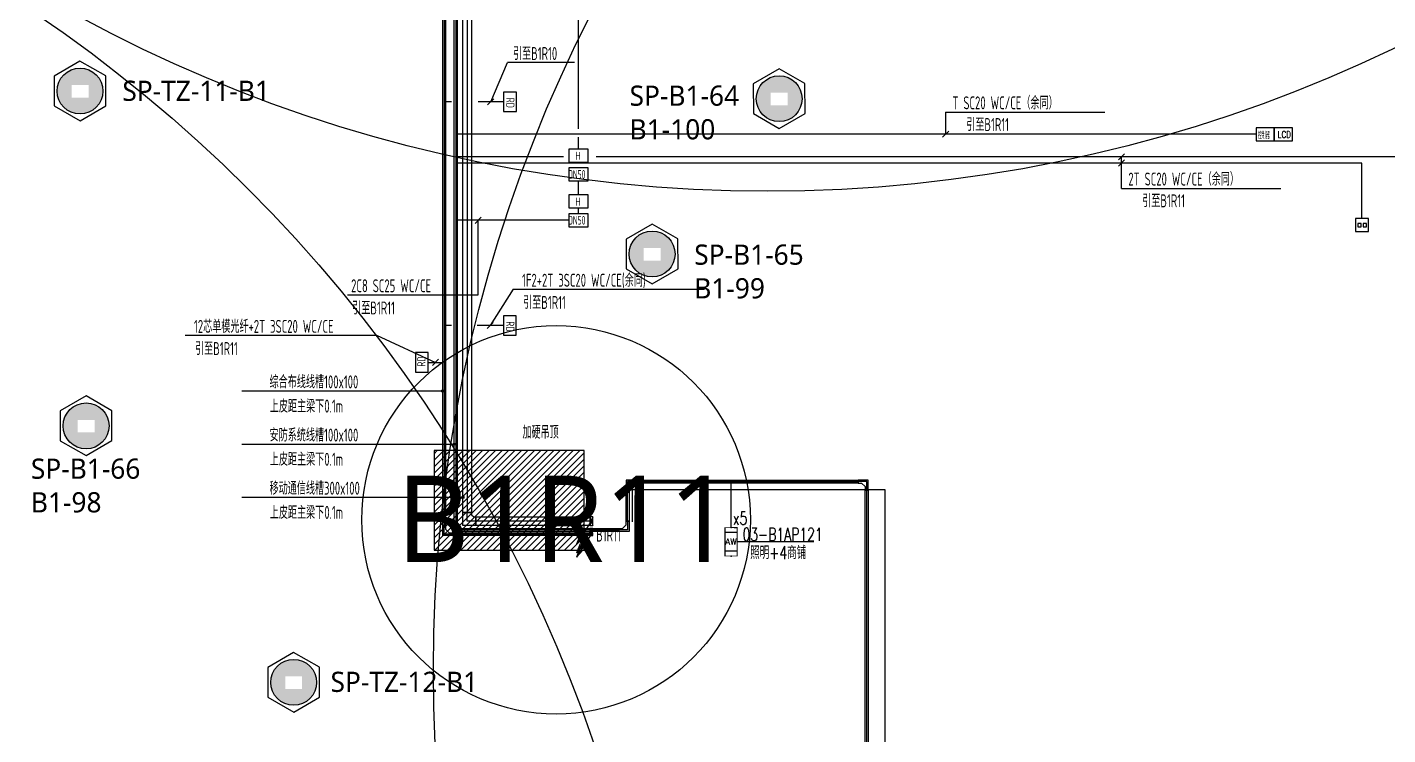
# Model space of a CAD drawing. Extents: x 0 to 3879896, y -114000 to 391286.
# Drawn here: x 2071112 to 2118295, y 225542 to 250090 of the extents above; entities that cross this region are included whole.
import ezdxf
from ezdxf.enums import TextEntityAlignment as Align

# ---------------------------------------------------------------- set-up
doc = ezdxf.new("R2010")
doc.units = 0
doc.header["$LTSCALE"] = 1000
doc.header["$MEASUREMENT"] = 0
doc.layers.get('0').update_dxf_attribs({"linetype": 'CONTINUOUS'})
for name, color, linetype in [('AP', 7, 'CONTINUOUS'), ('A无产权', 5, 'CONTINUOUS'), ('CABLETRAY_DOTE', 5, 'CONTINUOUS'), ('CABLETRAY_WEAK', 6, 'CONTINUOUS'), ('rd-tbk', 1, 'CONTINUOUS'), ('rd-tbn', 7, 'CONTINUOUS'), ('T-BSA TEXT', 7, '485_LINE'), ('T-DIFFUSE', 1, 'CONTINUOUS'), ('T-I-CHANNELS', 2, 'CONTINUOUS'), ('T-METER DATA', 150, 'C_LINE'), ('T-R-INTEGRATE', 1, 'CONTINUOUS'), ('T-SYSTEM BLOCK', 4, 'CONTINUOUS'), ('T-TEXT', 7, 'CONTINUOUS'), ('T-TEXT-RD', 3, 'CONTINUOUS'), ('T-电源线槽', 1, 'CONTINUOUS'), ('T-铁塔', 3, 'CONTINUOUS'), ('WALL', 2, 'CONTINUOUS'), ('WIRE-通讯', 4, 'CONTINUOUS')]:
    doc.layers.add(name, color=color, linetype=linetype)
doc.layers.add('T-2017.8修改', color=2, linetype='C_LINE', plot=False)
doc.styles.add('_TCH_DIM', font='SIMPLEX', dxfattribs={"bigfont": 'GBCBIG'})
doc.styles.add('_TCH_LABEL', font='COMPLEX', dxfattribs={"bigfont": 'GBCBIG'})
doc.styles.add('GBSTYLE', font='gbxwxt.shx', dxfattribs={"width": 0.6, "bigfont": 'gbhzfs.shx'})
doc.styles.add('HZF', font='txtd.shx', dxfattribs={"width": 0.8, "bigfont": 'hztxt.shx'})
doc.styles.add('HZTXT1', font='txtd.shx', dxfattribs={"width": 0.7, "bigfont": 'hztxt.shx'})
doc.styles.get("Standard").update_dxf_attribs({"font": 'GBENOR', "bigfont": 'GBCBIG'})
doc.linetypes.add('485_LINE', pattern='A,25.7,-3.58,["485",Standard,S=2.54,R=0,X=-3.2,Y=-1.27],-3.85', length=33.13)
doc.linetypes.add('C_LINE', pattern='A,25.7,-2.08,["C",Standard,S=2.54,R=0,X=-0.54,Y=-1.27],-2.35', length=30.13)

# ---------------------------------------------------------------- blocks, each defined once
blk = doc.blocks.new('空调抄费表')
at = {"layer": 'T-SYSTEM BLOCK'}
blk.add_lwpolyline([(-338, 0), (338, 0), (338, 450), (-338, 450)], close=True, dxfattribs=at)
at = {"layer": 'T-TEXT', "style": 'GBSTYLE', "width": 0.7}
blk.add_text('H', height=281, dxfattribs=at).set_placement((-106, 76))
blk = doc.blocks.new('A$C78FD1D7B')
at = {"layer": 'T-SYSTEM BLOCK'}
blk.add_lwpolyline([(-300, 0), (300, 0), (300, 400), (-300, 400)], close=True, dxfattribs=at)
at = {"layer": 'T-TEXT', "style": 'GBSTYLE', "width": 0.7}
blk.add_text('RD', height=250, dxfattribs=at).set_placement((-129, 88))
blk = doc.blocks.new('$equip_U$00000265(GZ顾恪)')
at = {"linetype": 'Continuous'}
for p, q in [((-0.54, 0.7), (-0.54, 0)), ((0.54, 0.7), (0.54, 0))]:
    blk.add_line(p, q, dxfattribs=at)
at = {"const_width": 0.06}
blk.add_lwpolyline([(-0.82, 0.7), (0.82, 0.7), (0.82, 0), (-0.82, 0)], close=True, dxfattribs=at)
for p in [(-0.82, 0.35), (0, 0.7), (0, 0), (0.82, 0.35)]:
    blk.add_point(p)
at = {"color": 7, "style": '_TCH_LABEL'}
blk.add_attdef('$TEXT$', text='', height=0.36, dxfattribs=at).set_placement((-0.004, 0.344), align=Align.MIDDLE_CENTER)
at = {"color": 7, "style": '_TCH_LABEL', "flags": 1}
blk.add_attdef('A', text='', height=0.000025, dxfattribs=at).set_placement((0, 0), align=Align.MIDDLE_CENTER)
blk = doc.blocks.new('DS2')
at = {"layer": 'T-SYSTEM BLOCK'}
for points in [[(-225, -450), (225, -450), (225, 0), (-225, 0)], [(-138, -281), (-26, -281), (-26, -169), (-138, -169)], [(46, -281), (158, -281), (158, -169), (46, -169)]]:
    blk.add_lwpolyline(points, close=True, dxfattribs=at)
blk = doc.blocks.new('T901B')
at = {"layer": 'rd-tbk'}
blk.add_lwpolyline([(-350, 0), (350, 0), (350, 500), (-350, 500)], close=True, dxfattribs=at)
at = {"layer": 'rd-tbn', "color": 7, "style": 'HZF', "width": 0.8}
blk.add_text('LCD', height=250, dxfattribs=at).set_placement((-215, 116))
blk = doc.blocks.new('信息发布网络控制器')
at = {"layer": 'T-DIFFUSE'}
for p, q in [((-420, 600), (-420, 0)), ((420, 600), (-420, 600)), ((-420, 0), (420, 0)), ((420, 0), (420, 600))]:
    blk.add_line(p, q, dxfattribs=at)
at = {"layer": 'T-DIFFUSE', "color": 7, "style": 'GBSTYLE', "width": 0.6}
blk.add_text('控制器', height=300, dxfattribs=at).set_placement((-329, 92))

msp = doc.modelspace()

# ---------------------------------------------------------------- hatches: boundary and pattern name
at = {"layer": 'T-2017.8修改', "linetype": 'ByBlock'}
h = msp.add_hatch(dxfattribs=at)
h.set_pattern_fill('ANSI31', color=8, scale=100, style=0)
h.set_pattern_definition([(45, (0, 0), (-112.253202, 112.253202), [])])
h.paths.add_polyline_path([(2090423.1, 235400.5), (2085221.4, 235400.5), (2085221.4, 231950.5), (2090423.1, 231950.5)])
at = {"layer": 'T-SYSTEM BLOCK'}
h = msp.add_hatch(color=256, dxfattribs=at)
h.paths.add_polyline_path([(2090595.6, 233425.5, 0.210266), (2090612.6, 233386.8), (2090648.1, 233425.5), (2090627.2, 233377.4, 0.5398713), (2090700.6, 233425.5, 1)])
h.paths.add_polyline_path([(2090648.1, 233425.5), (2090619.5, 233381.5, 0.0415828), (2090627.2, 233377.4)], flags=17)
h.paths.add_polyline_path([(2090648.1, 233425.5), (2090612.6, 233386.8, 0.0415828), (2090619.5, 233381.5)], flags=17)
h.paths.add_polyline_path([(2090619.5, 233381.5, -0.0415828), (2090612.6, 233386.8), (2090423.2, 233180.2), (2090469.4, 233150.2)])
h.paths.add_polyline_path([(2090627.2, 233377.4, -0.0415828), (2090619.5, 233381.5), (2090469.4, 233150.2), (2090515.6, 233120.2)])
h = msp.add_hatch(color=256, dxfattribs=at)
h.paths.add_polyline_path([(2090595.6, 233425.5, 0.210266), (2090612.6, 233386.8), (2090648.1, 233425.5), (2090627.2, 233377.4, 0.5398713), (2090700.6, 233425.5, 1)])
h.paths.add_polyline_path([(2090648.1, 233425.5), (2090619.5, 233381.5, 0.0415828), (2090627.2, 233377.4)], flags=17)
h.paths.add_polyline_path([(2090648.1, 233425.5), (2090612.6, 233386.8, 0.0415828), (2090619.5, 233381.5)], flags=17)
h.paths.add_polyline_path([(2090619.5, 233381.5, -0.0415828), (2090612.6, 233386.8), (2090423.2, 233180.2), (2090469.4, 233150.2)])
h.paths.add_polyline_path([(2090627.2, 233377.4, -0.0415828), (2090619.5, 233381.5), (2090469.4, 233150.2), (2090515.6, 233120.2)])
h = msp.add_hatch(color=256, dxfattribs=at)
edge = h.paths.add_edge_path()
edge.add_arc((2090673.1, 232950.5), 52.5, 0, 360)
h.paths.add_polyline_path([(2090290.4, 232462), (2090158, 232156.7), (2090382.8, 232402)])
h = msp.add_hatch(color=256, dxfattribs=at)
edge = h.paths.add_edge_path()
edge.add_arc((2090673.1, 232950.5), 52.5, 0, 360)
h.paths.add_polyline_path([(2090290.4, 232462), (2090158, 232156.7), (2090382.8, 232402)])
h = msp.add_hatch(color=256, dxfattribs=at)
edge = h.paths.add_edge_path()
edge.add_arc((2090673.1, 232650.5), 52.5, 0, 360)
h.paths.add_polyline_path([(2090290.4, 232162), (2090158, 231856.7), (2090382.8, 232102)])
h = msp.add_hatch(color=256, dxfattribs=at)
edge = h.paths.add_edge_path()
edge.add_arc((2090673.1, 232650.5), 52.5, 0, 360)
h.paths.add_polyline_path([(2090290.4, 232162), (2090158, 231856.7), (2090382.8, 232102)])
h = msp.add_hatch(color=256, dxfattribs=at)
edge = h.paths.add_edge_path()
edge.add_arc((2090673.1, 232500.5), 52.5, 0, 360)
h.paths.add_polyline_path([(2090290.4, 232012), (2090158, 231706.7), (2090382.8, 231952)])
h = msp.add_hatch(color=256, dxfattribs=at)
edge = h.paths.add_edge_path()
edge.add_arc((2090673.1, 232500.5), 52.5, 0, 360)
h.paths.add_polyline_path([(2090290.4, 232012), (2090158, 231706.7), (2090382.8, 231952)])
at = {"layer": 'T-TEXT', "linetype": 'ByBlock'}
h = msp.add_hatch(color=256, dxfattribs=at)
edge = h.paths.add_edge_path()
edge.add_arc((2085521.4, 237471.4), 37.5, 0, 360)
h = msp.add_hatch(color=256, dxfattribs=at)
edge = h.paths.add_edge_path()
edge.add_arc((2085921.4, 235626.8), 37.5, 0, 360)
h = msp.add_hatch(color=256, dxfattribs=at)
edge = h.paths.add_edge_path()
edge.add_arc((2086221.4, 233782.2), 37.5, 0, 360)
at = {"layer": 'WALL', "linetype": 'ByBlock'}
h = msp.add_hatch(dxfattribs=at)
h.set_pattern_fill('ESCHER', color=1)
h.set_pattern_definition([(60, (-804304.695, -2153891.134), (-30.47999999, -7e-09), [27.94, -2.54]), (180, (-804304.695, -2153891.134), (15.24, -26.3964543), [27.94, -2.54]), (300, (-804304.695, -2153891.134), (30.47999999, -7e-09), [27.94, -2.54]), (60, (-804302.155, -2153891.134), (-30.47999999, -7e-09), [5.08, -25.4]), (300, (-804302.155, -2153891.134), (30.47999999, -7e-09), [5.08, -25.4]), (60, (-804305.965, -2153888.934), (-30.47999999, -7e-09), [5.08, -25.4]), (180, (-804305.965, -2153888.934), (15.24, -26.3964543), [5.08, -25.4]), (300, (-804305.965, -2153893.334), (30.47999999, -7e-09), [5.08, -25.4]), (180, (-804305.965, -2153893.334), (15.24, -26.3964543), [5.08, -25.4]), (60, (-804314.855, -2153891.134), (-30.47999999, -7e-09), [5.08, -25.4]), (300, (-804314.855, -2153891.134), (30.47999999, -7e-09), [5.08, -25.4]), (60, (-804299.615, -2153899.933), (-30.47999999, -7e-09), [5.08, -25.4]), (180, (-804299.615, -2153899.933), (15.24, -26.3964543), [5.08, -25.4]), (300, (-804299.615, -2153882.335), (30.47999999, -7e-09), [5.08, -25.4]), (180, (-804299.615, -2153882.335), (15.24, -26.3964543), [5.08, -25.4]), (0, (-804299.615, -2153886.734), (-15.24, 26.3964543), [17.78, -12.7]), (0, (-804299.615, -2153895.533), (-15.24, 26.3964543), [17.78, -12.7]), (120, (-804303.425, -2153884.535), (-30.47999999, 7e-09), [17.78, -12.7]), (120, (-804311.045, -2153888.934), (-30.47999999, 7e-09), [17.78, -12.7]), (240, (-804311.045, -2153893.334), (15.23999999, -26.3964543), [17.78, -12.7]), (240, (-804303.425, -2153897.733), (15.23999999, -26.3964543), [17.78, -12.7])])
h.paths.add_polyline_path([(2072147.1, 247875, 1), (2073739, 247875, 1)])
h.paths.add_polyline_path([(2073237.4, 248080), (2073237.4, 247645.5), (2072649.4, 247645.5), (2072649.4, 248080)], flags=16)
h = msp.add_hatch(dxfattribs=at)
h.set_pattern_fill('ESCHER', color=3)
h.set_pattern_definition([(60, (-780058.872, -2154156.802), (-30.47999999, -7e-09), [27.94, -2.54]), (180, (-780058.872, -2154156.802), (15.24, -26.3964543), [27.94, -2.54]), (300, (-780058.872, -2154156.802), (30.47999999, -7e-09), [27.94, -2.54]), (60, (-780056.332, -2154156.802), (-30.47999999, -7e-09), [5.08, -25.4]), (300, (-780056.332, -2154156.802), (30.47999999, -7e-09), [5.08, -25.4]), (60, (-780060.142, -2154154.603), (-30.47999999, -7e-09), [5.08, -25.4]), (180, (-780060.142, -2154154.603), (15.24, -26.3964543), [5.08, -25.4]), (300, (-780060.142, -2154159.002), (30.47999999, -7e-09), [5.08, -25.4]), (180, (-780060.142, -2154159.002), (15.24, -26.3964543), [5.08, -25.4]), (60, (-780069.032, -2154156.802), (-30.47999999, -7e-09), [5.08, -25.4]), (300, (-780069.032, -2154156.802), (30.47999999, -7e-09), [5.08, -25.4]), (60, (-780053.792, -2154165.6), (-30.47999999, -7e-09), [5.08, -25.4]), (180, (-780053.792, -2154165.6), (15.24, -26.3964543), [5.08, -25.4]), (300, (-780053.792, -2154148.004), (30.47999999, -7e-09), [5.08, -25.4]), (180, (-780053.792, -2154148.004), (15.24, -26.3964543), [5.08, -25.4]), (0, (-780053.792, -2154152.403), (-15.24, 26.3964543), [17.78, -12.7]), (0, (-780053.792, -2154161.202), (-15.24, 26.3964543), [17.78, -12.7]), (120, (-780057.602, -2154150.203), (-30.47999999, 7e-09), [17.78, -12.7]), (120, (-780065.222, -2154154.603), (-30.47999999, 7e-09), [17.78, -12.7]), (240, (-780065.222, -2154159.002), (15.23999999, -26.3964543), [17.78, -12.7]), (240, (-780057.602, -2154163.402), (15.23999999, -26.3964543), [17.78, -12.7])])
h.paths.add_polyline_path([(2096392.9, 247609.3, 1), (2097984.8, 247609.3, 1)])
h.paths.add_polyline_path([(2097483.3, 247814.3), (2097483.3, 247379.8), (2096895.2, 247379.8), (2096895.2, 247814.3)], flags=16)
h = msp.add_hatch(dxfattribs=at)
h.set_pattern_fill('ESCHER', color=3)
h.set_pattern_definition([(60, (-784464.326, -2159544.828), (-30.47999999, -7e-09), [27.94, -2.54]), (180, (-784464.326, -2159544.828), (15.24, -26.3964543), [27.94, -2.54]), (300, (-784464.326, -2159544.828), (30.47999999, -7e-09), [27.94, -2.54]), (60, (-784461.786, -2159544.828), (-30.47999999, -7e-09), [5.08, -25.4]), (300, (-784461.786, -2159544.828), (30.47999999, -7e-09), [5.08, -25.4]), (60, (-784465.596, -2159542.63), (-30.47999999, -7e-09), [5.08, -25.4]), (180, (-784465.596, -2159542.63), (15.24, -26.3964543), [5.08, -25.4]), (300, (-784465.596, -2159547.028), (30.47999999, -7e-09), [5.08, -25.4]), (180, (-784465.596, -2159547.028), (15.24, -26.3964543), [5.08, -25.4]), (60, (-784474.486, -2159544.828), (-30.47999999, -7e-09), [5.08, -25.4]), (300, (-784474.486, -2159544.828), (30.47999999, -7e-09), [5.08, -25.4]), (60, (-784459.246, -2159553.627), (-30.47999999, -7e-09), [5.08, -25.4]), (180, (-784459.246, -2159553.627), (15.24, -26.3964543), [5.08, -25.4]), (300, (-784459.246, -2159536.03), (30.47999999, -7e-09), [5.08, -25.4]), (180, (-784459.246, -2159536.03), (15.24, -26.3964543), [5.08, -25.4]), (0, (-784459.246, -2159540.43), (-15.24, 26.3964543), [17.78, -12.7]), (0, (-784459.246, -2159549.228), (-15.24, 26.3964543), [17.78, -12.7]), (120, (-784463.056, -2159538.23), (-30.47999999, 7e-09), [17.78, -12.7]), (120, (-784470.676, -2159542.63), (-30.47999999, 7e-09), [17.78, -12.7]), (240, (-784470.676, -2159547.028), (15.23999999, -26.3964543), [17.78, -12.7]), (240, (-784463.056, -2159551.428), (15.23999999, -26.3964543), [17.78, -12.7])])
h.paths.add_polyline_path([(2091987.5, 242221.3, 1), (2093579.4, 242221.3, 1)])
h.paths.add_polyline_path([(2093077.8, 242426.3), (2093077.8, 241991.8), (2092489.8, 241991.8), (2092489.8, 242426.3)], flags=16)
h = msp.add_hatch(dxfattribs=at)
h.set_pattern_fill('ESCHER', color=3)
h.set_pattern_definition([(60, (-804094.12, -2165506.47), (-30.47999999, -7e-09), [27.94, -2.54]), (180, (-804094.12, -2165506.47), (15.24, -26.3964543), [27.94, -2.54]), (300, (-804094.12, -2165506.47), (30.47999999, -7e-09), [27.94, -2.54]), (60, (-804091.58, -2165506.47), (-30.47999999, -7e-09), [5.08, -25.4]), (300, (-804091.58, -2165506.47), (30.47999999, -7e-09), [5.08, -25.4]), (60, (-804095.39, -2165504.272), (-30.47999999, -7e-09), [5.08, -25.4]), (180, (-804095.39, -2165504.272), (15.24, -26.3964543), [5.08, -25.4]), (300, (-804095.39, -2165508.67), (30.47999999, -7e-09), [5.08, -25.4]), (180, (-804095.39, -2165508.67), (15.24, -26.3964543), [5.08, -25.4]), (60, (-804104.28, -2165506.47), (-30.47999999, -7e-09), [5.08, -25.4]), (300, (-804104.28, -2165506.47), (30.47999999, -7e-09), [5.08, -25.4]), (60, (-804089.04, -2165515.27), (-30.47999999, -7e-09), [5.08, -25.4]), (180, (-804089.04, -2165515.27), (15.24, -26.3964543), [5.08, -25.4]), (300, (-804089.04, -2165497.672), (30.47999999, -7e-09), [5.08, -25.4]), (180, (-804089.04, -2165497.672), (15.24, -26.3964543), [5.08, -25.4]), (0, (-804089.04, -2165502.072), (-15.24, 26.3964543), [17.78, -12.7]), (0, (-804089.04, -2165510.87), (-15.24, 26.3964543), [17.78, -12.7]), (120, (-804092.85, -2165499.872), (-30.47999999, 7e-09), [17.78, -12.7]), (120, (-804100.47, -2165504.272), (-30.47999999, 7e-09), [17.78, -12.7]), (240, (-804100.47, -2165508.67), (15.23999999, -26.3964543), [17.78, -12.7]), (240, (-804092.85, -2165513.07), (15.23999999, -26.3964543), [17.78, -12.7])])
h.paths.add_polyline_path([(2072357.7, 236259.7, 1), (2073949.6, 236259.7, 1)])
h.paths.add_polyline_path([(2073448, 236464.6), (2073448, 236030.1), (2072860, 236030.1), (2072860, 236464.6)], flags=16)
h = msp.add_hatch(dxfattribs=at)
h.set_pattern_fill('ESCHER', color=1)
h.set_pattern_definition([(60, (-796895.707, -2174404.84), (-30.47999999, -7e-09), [27.94, -2.54]), (180, (-796895.707, -2174404.84), (15.24, -26.3964543), [27.94, -2.54]), (300, (-796895.707, -2174404.84), (30.47999999, -7e-09), [27.94, -2.54]), (60, (-796893.167, -2174404.84), (-30.47999999, -7e-09), [5.08, -25.4]), (300, (-796893.167, -2174404.84), (30.47999999, -7e-09), [5.08, -25.4]), (60, (-796896.977, -2174402.64), (-30.47999999, -7e-09), [5.08, -25.4]), (180, (-796896.977, -2174402.64), (15.24, -26.3964543), [5.08, -25.4]), (300, (-796896.977, -2174407.04), (30.47999999, -7e-09), [5.08, -25.4]), (180, (-796896.977, -2174407.04), (15.24, -26.3964543), [5.08, -25.4]), (60, (-796905.867, -2174404.84), (-30.47999999, -7e-09), [5.08, -25.4]), (300, (-796905.867, -2174404.84), (30.47999999, -7e-09), [5.08, -25.4]), (60, (-796890.627, -2174413.64), (-30.47999999, -7e-09), [5.08, -25.4]), (180, (-796890.627, -2174413.64), (15.24, -26.3964543), [5.08, -25.4]), (300, (-796890.627, -2174396.042), (30.47999999, -7e-09), [5.08, -25.4]), (180, (-796890.627, -2174396.042), (15.24, -26.3964543), [5.08, -25.4]), (0, (-796890.627, -2174400.441), (-15.24, 26.3964543), [17.78, -12.7]), (0, (-796890.627, -2174409.24), (-15.24, 26.3964543), [17.78, -12.7]), (120, (-796894.437, -2174398.242), (-30.47999999, 7e-09), [17.78, -12.7]), (120, (-796902.057, -2174402.64), (-30.47999999, 7e-09), [17.78, -12.7]), (240, (-796902.057, -2174407.04), (15.23999999, -26.3964543), [17.78, -12.7]), (240, (-796894.437, -2174411.44), (15.23999999, -26.3964543), [17.78, -12.7])])
h.paths.add_polyline_path([(2079556.1, 227361.3, 1), (2081148, 227361.3, 1)])
h.paths.add_polyline_path([(2080646.4, 227566.3), (2080646.4, 227131.8), (2080058.4, 227131.8), (2080058.4, 227566.3)], flags=16)

# ---------------------------------------------------------------- linework, layer by layer
at = {"layer": 'CABLETRAY_DOTE'}
for p, q in [((2085571.4, 255550.5, 0), (2085571.4, 232800.5, 0)), ((2085971.4, 255150.5, 0), (2085971.4, 232950.5, 0)), ((2085571.4, 232500.5, 0), (2085571.4, 232800.5, 0)), ((2085971.4, 232650.5, 0), (2085971.4, 232950.5, 0)), ((2086271.4, 232650.5, 0), (2085971.4, 232650.5, 0)), ((2090623.1, 232650.5, 0), (2086271.4, 232650.5, 0)), ((2085871.4, 232500.5, 0), (2085571.4, 232500.5, 0)), ((2090623.1, 232500.5, 0), (2085871.4, 232500.5, 0))]:
    msp.add_line(p, q, dxfattribs=at)
at = {"layer": 'CABLETRAY_DOTE', "linetype": 'ByBlock'}
for p, q in [((2086371.4, 254750.5, 0), (2086371.4, 233250.5, 0)), ((2092231.2, 234325.3, 0), (2091931.2, 234325.3, 0)), ((2091931.2, 234325.3, 0), (2091931.2, 234025.3, 0)), ((2092231.2, 234325.3, 0), (2099924.5, 234325.3, 0)), ((2100224.5, 234325.3, 0), (2099924.5, 234325.3, 0)), ((2100224.5, 234025.3, 0), (2100224.5, 234325.3, 0)), ((2091931.2, 232950.5, 0), (2091931.2, 234025.3, 0)), ((2100224.5, 215180.8, 0), (2100224.5, 234025.3, 0)), ((2086371.4, 232950.5, 0), (2086371.4, 233250.5, 0)), ((2086671.4, 232950.5, 0), (2086371.4, 232950.5, 0)), ((2090623.1, 232950.5, 0), (2086671.4, 232950.5, 0)), ((2090723.1, 232650.5, 0), (2091631.2, 232650.5, 0)), ((2091931.2, 232650.5, 0), (2091631.2, 232650.5, 0)), ((2091931.2, 232950.5, 0), (2091931.2, 232650.5, 0))]:
    msp.add_line(p, q, dxfattribs=at)
at = {"layer": 'CABLETRAY_WEAK'}
for p, q in [((2085921.4, 232950.5, 0), (2085921.4, 255150.5, 0)), ((2086021.4, 255150.5, 0), (2086021.4, 232950.5, 0)), ((2086021.4, 232950.5, 0), (2085921.4, 232950.5, 0)), ((2085921.4, 232600.5, 0), (2085921.4, 232950.5, 0)), ((2085921.4, 232950.5, 0), (2086021.4, 232950.5, 0)), ((2086021.4, 232950.5, 0), (2086021.4, 232825.5, 0)), ((2086021.4, 232825.5, 0), (2086146.4, 232700.5, 0)), ((2086146.4, 232700.5, 0), (2086271.4, 232700.5, 0)), ((2086271.4, 232600.5, 0), (2086271.4, 232700.5, 0)), ((2086271.4, 232700.5, 0), (2090623.1, 232700.5, 0)), ((2086271.4, 232700.5, 0), (2086271.4, 232600.5, 0)), ((2090723.1, 232700.5, 0), (2090623.1, 232600.5, 0)), ((2090623.1, 232700.5, 0), (2090723.1, 232600.5, 0)), ((2090623.1, 232700.5, 0), (2090623.1, 232600.5, 0)), ((2086271.4, 232600.5, 0), (2085921.4, 232600.5, 0)), ((2090623.1, 232600.5, 0), (2086271.4, 232600.5, 0))]:
    msp.add_line(p, q, dxfattribs=at)
at = {"layer": 'CABLETRAY_WEAK', "linetype": 'ByBlock'}
for p, q in [((2092231.2, 234375.3, 0), (2091881.2, 234375.3, 0)), ((2091881.2, 234375.3, 0), (2091881.2, 234025.3, 0)), ((2091981.2, 234150.3, 0), (2092106.2, 234275.3, 0)), ((2091981.2, 234025.3, 0), (2091981.2, 234150.3, 0)), ((2092106.2, 234275.3, 0), (2092231.2, 234275.3, 0)), ((2092231.2, 234275.3, 0), (2092231.2, 234375.3, 0)), ((2092231.2, 234375.3, 0), (2099924.5, 234375.3, 0)), ((2092231.2, 234275.3, 0), (2092231.2, 234375.3, 0)), ((2099924.5, 234275.3, 0), (2092231.2, 234275.3, 0)), ((2099924.5, 234375.3, 0), (2099924.5, 234275.3, 0)), ((2100274.5, 234375.3, 0), (2099924.5, 234375.3, 0)), ((2099924.5, 234375.3, 0), (2099924.5, 234275.3, 0)), ((2099924.5, 234275.3, 0), (2100049.5, 234275.3, 0)), ((2100049.5, 234275.3, 0), (2100174.5, 234150.3, 0)), ((2100174.5, 234150.3, 0), (2100174.5, 234025.3, 0)), ((2100274.5, 234025.3, 0), (2100274.5, 234375.3, 0)), ((2091881.2, 234025.3, 0), (2091981.2, 234025.3, 0)), ((2091881.2, 232950.5, 0), (2091881.2, 234025.3, 0)), ((2091881.2, 234025.3, 0), (2091981.2, 234025.3, 0)), ((2091981.2, 234025.3, 0), (2091981.2, 232950.5, 0)), ((2100174.5, 234025.3, 0), (2100274.5, 234025.3, 0)), ((2100174.5, 215180.8, 0), (2100174.5, 234025.3, 0)), ((2100174.5, 234025.3, 0), (2100274.5, 234025.3, 0)), ((2100274.5, 234025.3, 0), (2100274.5, 215180.8, 0)), ((2090723.1, 232600.5, 0), (2090723.1, 232700.5, 0)), ((2090723.1, 232700.5, 0), (2091631.2, 232700.5, 0)), ((2091631.2, 232700.5, 0), (2091631.2, 232600.5, 0)), ((2091631.2, 232600.5, 0), (2091631.2, 232700.5, 0)), ((2091631.2, 232700.5, 0), (2091756.2, 232700.5, 0)), ((2091756.2, 232700.5, 0), (2091881.2, 232825.5, 0)), ((2091981.2, 232950.5, 0), (2091881.2, 232950.5, 0)), ((2091881.2, 232825.5, 0), (2091881.2, 232950.5, 0)), ((2091881.2, 232950.5, 0), (2091981.2, 232950.5, 0)), ((2091981.2, 232950.5, 0), (2091981.2, 232600.5, 0)), ((2091631.2, 232600.5, 0), (2090723.1, 232600.5, 0)), ((2091981.2, 232600.5, 0), (2091631.2, 232600.5, 0))]:
    msp.add_line(p, q, dxfattribs=at)
at = {"layer": 'CABLETRAY_WEAK', "elevation": 0}
msp.add_lwpolyline([(2090623.1, 232600.5), (2090723.1, 232600.5), (2090723.1, 232700.5), (2090623.1, 232700.5)], close=True, dxfattribs=at)
at = {"layer": 'T-2017.8修改', "linetype": 'ByBlock', "elevation": 0}
msp.add_lwpolyline([(2090423.1, 235400.5), (2085221.4, 235400.5), (2085221.4, 231950.5), (2090423.1, 231950.5)], close=True, dxfattribs=at)
at = {"layer": 'T-BSA TEXT', "linetype": 'ByBlock'}
for p, q in [((2087185.4, 247500.8, 0), (2087765.7, 248869.3)), ((2090092.5, 248869.3), (2087765.7, 248869.3)), ((2087079.3, 247394.7, 0), (2087291.4, 247606.9, 0)), ((2102962.1, 247142.7, 0), (2108479.2, 247142.7, 0)), ((2102962.1, 247142.7, 0), (2102962.1, 246375.5, 0)), ((2102856, 246269.4, 0), (2103068.1, 246481.5, 0)), ((2108958.1, 245489.5, 0), (2109170.2, 245701.7, 0)), ((2108958.1, 245272.6, 0), (2109170.2, 245484.8, 0)), ((2109064.2, 244498.7, 0), (2109064.2, 245595.6, 0)), ((2109064.2, 244498.7, 0), (2114581.3, 244498.7, 0)), ((2086644.2, 243284.5), (2086856.4, 243496.6)), ((2086750.3, 240808.6), (2086750.3, 243390.6)), ((2082222.3, 240808.6), (2086750.3, 240808.6)), ((2087968.8, 241000.5, 0), (2087168.3, 239738, 0)), ((2087968.8, 241000.5, 0), (2094598.7, 241000.5, 0)), ((2087274.4, 239844, 0), (2087062.2, 239631.9, 0)), ((2076591.5, 239400.5), (2083221.4, 239400.5)), ((2083221.4, 239400.5), (2085271.4, 238463)), ((2085377.5, 238569), (2085165.4, 238356.9))]:
    msp.add_line(p, q, dxfattribs=at)
at = {"layer": 'T-DIFFUSE', "elevation": 0}
msp.add_lwpolyline([(2113726.4, 246375.5), (2086021.4, 246375.5)], dxfattribs=at)
at = {"layer": 'T-I-CHANNELS'}
for p, q in [((2085521.4, 232800.5, 0), (2085521.4, 255550.5, 0)), ((2085621.4, 255550.5, 0), (2085621.4, 232800.5, 0)), ((2085621.4, 232800.5, 0), (2085521.4, 232800.5, 0)), ((2085521.4, 232450.5, 0), (2085521.4, 232800.5, 0)), ((2085521.4, 232800.5, 0), (2085621.4, 232800.5, 0)), ((2085621.4, 232800.5, 0), (2085621.4, 232675.5, 0)), ((2085621.4, 232675.5, 0), (2085746.4, 232550.5, 0)), ((2085871.4, 232450.5, 0), (2085521.4, 232450.5, 0)), ((2085746.4, 232550.5, 0), (2085871.4, 232550.5, 0)), ((2085871.4, 232450.5, 0), (2085871.4, 232550.5, 0)), ((2085871.4, 232550.5, 0), (2090623.1, 232550.5, 0)), ((2085871.4, 232550.5, 0), (2085871.4, 232450.5, 0)), ((2090623.1, 232450.5, 0), (2085871.4, 232450.5, 0)), ((2090723.1, 232550.5, 0), (2090623.1, 232450.5, 0)), ((2090623.1, 232550.5, 0), (2090723.1, 232450.5, 0)), ((2090623.1, 232550.5, 0), (2090623.1, 232450.5, 0))]:
    msp.add_line(p, q, dxfattribs=at)
at = {"layer": 'T-I-CHANNELS', "elevation": 0}
msp.add_lwpolyline([(2090623.1, 232450.5), (2090723.1, 232450.5), (2090723.1, 232550.5), (2090623.1, 232550.5)], close=True, dxfattribs=at)
msp.add_lwpolyline([(2090623.1, 232450.5), (2090723.1, 232450.5), (2090723.1, 232550.5), (2090623.1, 232550.5)], close=True, dxfattribs=at)
at = {"layer": 'T-METER DATA'}
for p, q in [((2090218.4, 257264.9, 0), (2090218.4, 246560.1, 0)), ((2090218.4, 246275.8, 0), (2090218.4, 245861.4, 0)), ((2090230.2, 244270.1, 0), (2090230.2, 244756.9, 0)), ((2089892.7, 243390.6, 0), (2086021.4, 243390.6))]:
    msp.add_line(p, q, dxfattribs=at)
at = {"layer": 'T-METER DATA', "linetype": 'ByBlock'}
for p, q in [((2095520.6, 232728.3), (2095520.6, 234275.3)), ((2098387, 232236, 0), (2095730.6, 232236, 0))]:
    msp.add_line(p, q, dxfattribs=at)
at = {"layer": 'T-METER DATA', "color": 1, "linetype": 'ByBlock'}
for centre in [(2096786.1, 294399.5), (2135196, 227796.6), (2043412.9, 209129.9)]:
    msp.add_circle(centre, 50000, dxfattribs=at)
at = {"layer": 'T-METER DATA', "color": 3, "linetype": 'ByBlock'}
msp.add_circle((2089453.4, 233000), 6737.7, dxfattribs=at)
at = {"layer": 'T-R-INTEGRATE', "linetype": 'ByBlock'}
for p, q in [((2085825, 247500.8), (2085621.4, 247500.8)), ((2087626.2, 247500.8, 0), (2086744.6, 247500.8)), ((2085820.5, 239738), (2085621.4, 239738)), ((2087623.1, 239738, 0), (2086713.5, 239738)), ((2085021.4, 238463), (2085521.4, 238463)), ((2100864.5, 234039), (2092090.7, 234039)), ((2092090.7, 234039), (2092090.7, 232935.6)), ((2100864.5, 209102.8), (2100864.5, 234039))]:
    msp.add_line(p, q, dxfattribs=at)
at = {"layer": 'T-R-INTEGRATE'}
msp.add_line((2119896.4, 245595.6, 0), (2090837.7, 245595.6, 0), dxfattribs=at)
at = {"layer": 'T-R-INTEGRATE', "elevation": 0}
msp.add_lwpolyline([(2117397.2, 243450.5), (2117397.2, 245378.7), (2086021.4, 245378.7)], dxfattribs=at)
at = {"layer": 'T-SYSTEM BLOCK'}
for p, q in [((2089704.6, 245595.6, 0), (2086021.4, 245595.6, 0)), ((2090230.2, 243615.6, 0), (2090230.2, 243820.1, 0)), ((2090648.1, 233425.5, 0), (2090133, 232631.7, 0)), ((2090648.1, 233425.5, 0), (2090133, 232631.7, 0)), ((2090673.1, 232950.5), (2090158, 232156.7)), ((2090673.1, 232950.5, 0), (2090158, 232156.7, 0)), ((2090673.1, 232650.5), (2090158, 231856.7)), ((2090673.1, 232650.5, 0), (2090158, 231856.7, 0)), ((2090673.1, 232500.5), (2090158, 231706.7)), ((2090673.1, 232500.5, 0), (2090158, 231706.7, 0)), ((2090290.4, 232462), (2090158, 232156.7)), ((2090290.4, 232462, 0), (2090158, 232156.7, 0)), ((2090382.8, 232402), (2090158, 232156.7)), ((2090382.8, 232402, 0), (2090158, 232156.7, 0)), ((2090290.4, 232162), (2090158, 231856.7)), ((2090290.4, 232162, 0), (2090158, 231856.7, 0)), ((2090382.8, 232102), (2090158, 231856.7)), ((2090382.8, 232102, 0), (2090158, 231856.7, 0)), ((2090290.4, 232012), (2090158, 231706.7)), ((2090290.4, 232012, 0), (2090158, 231706.7, 0)), ((2090382.8, 231952), (2090158, 231706.7)), ((2090382.8, 231952, 0), (2090158, 231706.7, 0))]:
    msp.add_line(p, q, dxfattribs=at)
at = {"layer": 'T-SYSTEM BLOCK', "elevation": 0}
for points in [[(2089892.7, 244756.9), (2090567.7, 244756.9), (2090567.7, 245206.9), (2089892.7, 245206.9)], [(2089892.7, 243165.6), (2090567.7, 243165.6), (2090567.7, 243615.6), (2089892.7, 243615.6)]]:
    msp.add_lwpolyline(points, close=True, dxfattribs=at)
at = {"layer": 'T-TEXT', "linetype": 'ByBlock'}
for p, q in [((2078551.8, 237471.4, 0), (2085521.4, 237471.4, 0)), ((2078551.8, 235626.8, 0), (2085921.4, 235626.8, 0)), ((2078551.8, 233782.2, 0), (2086221.4, 233782.2, 0))]:
    msp.add_line(p, q, dxfattribs=at)
for centre in [(2085521.4, 237471.4, 0), (2085921.4, 235626.8, 0), (2086221.4, 233782.2, 0)]:
    msp.add_circle(centre, 37.5, dxfattribs=at)
at = {"layer": 'T-电源线槽', "linetype": 'ByBlock'}
for p, q in [((2090673.1, 233450.5, 0), (2090623.1, 233400.5, 0)), ((2090623.1, 233450.5, 0), (2090673.1, 233400.5, 0)), ((2090673.1, 233450.5, 0), (2090623.1, 233400.5, 0)), ((2090623.1, 233450.5, 0), (2090673.1, 233400.5, 0)), ((2090673.1, 233450.5, 0), (2090623.1, 233400.5, 0)), ((2090623.1, 233450.5, 0), (2090673.1, 233400.5, 0))]:
    msp.add_line(p, q, dxfattribs=at)
at = {"layer": 'T-电源线槽', "linetype": 'ByBlock', "elevation": 0}
msp.add_lwpolyline([(2090623.1, 233400.5), (2090673.1, 233400.5), (2090673.1, 233450.5), (2090623.1, 233450.5)], close=True, dxfattribs=at)
msp.add_lwpolyline([(2090623.1, 233400.5), (2090673.1, 233400.5), (2090673.1, 233450.5), (2090623.1, 233450.5)], close=True, dxfattribs=at)
msp.add_lwpolyline([(2090623.1, 233400.5), (2090673.1, 233400.5), (2090673.1, 233450.5), (2090623.1, 233450.5)], close=True, dxfattribs=at)
at = {"layer": 'T-铁塔', "linetype": 'ByBlock'}
for p, q in [((2086221.4, 233250.5, 0), (2086221.4, 254750.5, 0)), ((2086521.4, 254750.5, 0), (2086521.4, 233250.5, 0)), ((2086221.4, 232800.5, 0), (2086221.4, 233250.5, 0)), ((2086221.4, 233250.5, 0), (2086521.4, 233250.5, 0)), ((2086521.4, 233250.5, 0), (2086221.4, 233250.5, 0)), ((2086521.4, 233250.5, 0), (2086521.4, 233175.5, 0)), ((2086521.4, 233175.5, 0), (2086596.4, 233100.5, 0)), ((2086596.4, 233100.5, 0), (2086671.4, 233100.5, 0)), ((2086671.4, 232800.5, 0), (2086671.4, 233100.5, 0)), ((2086671.4, 233100.5, 0), (2090623.1, 233100.5, 0)), ((2086671.4, 233100.5, 0), (2086671.4, 232800.5, 0)), ((2090723.1, 233100.5, 0), (2090623.1, 232800.5, 0)), ((2090623.1, 233100.5, 0), (2090723.1, 232800.5, 0)), ((2090623.1, 233100.5, 0), (2090623.1, 232800.5, 0)), ((2086671.4, 232800.5, 0), (2086221.4, 232800.5, 0)), ((2090623.1, 232800.5, 0), (2086671.4, 232800.5, 0))]:
    msp.add_line(p, q, dxfattribs=at)
at = {"layer": 'T-铁塔', "linetype": 'ByBlock', "elevation": 0}
msp.add_lwpolyline([(2090623.1, 232800.5), (2090723.1, 232800.5), (2090723.1, 233100.5), (2090623.1, 233100.5)], close=True, dxfattribs=at)
msp.add_lwpolyline([(2090623.1, 232800.5), (2090723.1, 232800.5), (2090723.1, 233100.5), (2090623.1, 233100.5)], close=True, dxfattribs=at)
at = {"layer": 'WALL', "color": 1, "linetype": 'ByBlock'}
for points in [[(2073841, 247364.1), (2073838.3, 248399.8), (2072940.2, 248915.3), (2072044.6, 248395.2), (2072047.2, 247359.6), (2072945.4, 246844.1)], [(2081250, 226850.4), (2081247.3, 227886.1), (2080349.2, 228401.6), (2079453.6, 227881.5), (2079456.2, 226845.9), (2080354.4, 226330.4)]]:
    msp.add_lwpolyline(points, close=True, dxfattribs=at)
at = {"layer": 'WALL', "color": 3, "linetype": 'ByBlock'}
for points in [[(2098086.8, 247098.5), (2098084.2, 248134.1), (2097186, 248649.6), (2096290.4, 248129.5), (2096293.1, 247093.9), (2097191.2, 246578.4)], [(2093681.3, 241710.5), (2093678.7, 242746.1), (2092780.5, 243261.6), (2091885, 242741.5), (2091887.6, 241705.9), (2092785.8, 241190.4)], [(2074051.6, 235748.8), (2074048.9, 236784.4), (2073150.7, 237300), (2072255.2, 236779.9), (2072257.8, 235744.3), (2073156, 235228.7)]]:
    msp.add_lwpolyline(points, close=True, dxfattribs=at)
at = {"layer": 'WALL', "color": 1, "linetype": 'ByBlock'}
for centre in [(2072943, 247875), (2080352, 227361.3)]:
    msp.add_circle(centre, 796, dxfattribs=at)
at = {"layer": 'WALL', "color": 3, "linetype": 'ByBlock'}
for centre in [(2097188.9, 247609.3), (2092783.4, 242221.3), (2073153.6, 236259.7)]:
    msp.add_circle(centre, 796, dxfattribs=at)

# ---------------------------------------------------------------- block references
at = {"layer": 'T-DIFFUSE', "ltscale": 0.1}
for name, p, xscale, yscale, zscale in [('信息发布网络控制器', (2114041.4, 246150.5, 0), 0.75, 0.75, 0.75), ('T901B', (2114673.2, 246148, 0), 0.9050000000279397, 0.9050000000279397, 0.9050000000279397)]:
    msp.add_blockref(name, p, dxfattribs=dict(at, xscale=xscale, yscale=yscale, zscale=zscale))
at = {"layer": 'T-METER DATA'}
for p in [(2090230.2, 245411.4, 0), (2090230.2, 243820.1, 0)]:
    msp.add_blockref('空调抄费表', p, dxfattribs=at)
at = {"layer": 'T-METER DATA', "linetype": 'ByBlock'}
ref = msp.add_blockref('$equip_U$00000265(GZ顾恪)', (2095310.6, 232236), dxfattribs=dict(at, xscale=600, yscale=600, zscale=600, rotation=269.9999999971541))
ref.add_attrib('$TEXT$', 'AW', dxfattribs={"layer": '0', "color": 7, "height": 216, "style": '_TCH_LABEL'}).set_placement((2095517.1, 232238.4), align=Align.MIDDLE_CENTER)
at = {"layer": 'T-SYSTEM BLOCK'}
msp.add_blockref('DS2', (2117396.4, 243450.5, 0), dxfattribs=at)
at = {"layer": 'WIRE-通讯', "xscale": 1.125, "yscale": 1.125, "zscale": 1.125}
for p, rotation in [((2087626.2, 247500.8, 0), 270), ((2087623.1, 239738, 0), 270), ((2085021.4, 238463), 90)]:
    msp.add_blockref('A$C78FD1D7B', p, dxfattribs=dict(at, rotation=rotation))

# ---------------------------------------------------------------- texts
at = {"layer": 'AP', "color": 1, "char_height": 700, "attachment_point": 1}
for s, insert in [('{\\fMicrosoft YaHei|b0|i0|c134|p34;SP-TZ-11-B1}', (2074411.7, 248234.4)), ('{\\fMicrosoft YaHei|b0|i0|c134|p34;SP-TZ-12-B1}', (2081630.1, 227729.4))]:
    msp.add_mtext_dynamic_manual_height_columns(s, width=3709.59, gutter_width=12.5, heights=[0], dxfattribs=dict(at, insert=insert))
at = {"layer": 'AP', "color": 3, "char_height": 700, "attachment_point": 1}
for s, insert in [('{\\fMicrosoft YaHei|b0|i0|c134|p34;SP-B1-64\\P\\C1;B1-100}', (2092000.6, 248065.4)), ('{\\fMicrosoft YaHei|b0|i0|c134|p34;SP-B1-65\\P\\C1;B1-99}', (2094243.7, 242550.3)), ('{\\fMicrosoft YaHei|b0|i0|c134|p34;SP-B1-66\\P\\C1;B1-98}', (2071238.2, 235124.7))]:
    msp.add_mtext_dynamic_manual_height_columns(s, width=3709.59, gutter_width=12.5, heights=[0], dxfattribs=dict(at, insert=insert))
at = {"layer": 'A无产权', "color": 3, "insert": (2083913, 234531.3, 0), "char_height": 3000, "attachment_point": 1, "style": '_TCH_DIM'}
msp.add_mtext_dynamic_manual_height_columns('{\\fMicrosoft YaHei|b0|i0|c134|p34;B1R11}', width=5863.737, gutter_width=1750, heights=[0], dxfattribs=at)
at = {"layer": 'T-2017.8修改', "color": 8, "linetype": 'ByBlock', "style": 'GBSTYLE', "width": 0.7}
msp.add_text('加硬吊顶', height=450, dxfattribs=at).set_placement((2088286.8, 235815.3, 0))
at = {"layer": 'T-BSA TEXT', "linetype": 'ByBlock', "style": 'GBSTYLE', "width": 0.7}
for s, p in [('引至B1R10', (2087957.8, 248950.9)), ('T SC20 WC/CE（余同）', (2103194.5, 247240.8, 0)), ('引至B1R11', (2103676.4, 246487.9, 0)), ('2T SC20 WC/CE（余同）', (2109296.6, 244596.7, 0)), ('引至B1R11', (2109778.5, 243843.8, 0)), ('1F2+2T 3SC20 WC/CE(余同)', (2088272.2, 241086.5, 0)), ('2C8 SC25 WC/CE', (2082344, 240894.6, 0)), ('引至B1R11', (2088308.9, 240315.9, 0)), ('引至B1R11', (2082380.6, 240124, 0)), ('12芯单模光纤+2T 3SC20 WC/CE', (2076894.9, 239486.5)), ('引至B1R11', (2076931.6, 238715.9))]:
    msp.add_text(s, height=450, dxfattribs=at).set_placement(p)
at = {"layer": 'T-METER DATA', "linetype": 'ByBlock', "style": 'HZTXT1', "width": 0.7}
for s, p in [('x5', (2095582.2, 232831.1)), ('03-B1AP121', (2095917.3, 232269.9, 0)), ('照明+4商铺', (2096183, 231635.9))]:
    msp.add_text(s, height=450, dxfattribs=at).set_placement(p)
at = {"layer": 'T-SYSTEM BLOCK', "color": 0, "style": 'GBSTYLE', "width": 0.6}
for p in [(2089870.2, 244833.2, 0), (2089870.2, 243241.9, 0)]:
    msp.add_text('DN50', height=300, dxfattribs=at).set_placement(p)
at = {"layer": 'T-TEXT', "linetype": 'ByBlock', "style": 'GBSTYLE', "width": 0.7}
for s, p in [('综合布线线槽100x100', (2079516.6, 237560.8, 0)), ('上皮距主梁下0.1m', (2079524.4, 236720.1, 0)), ('安防系统线槽100x100', (2079516.6, 235716.2, 0)), ('上皮距主梁下0.1m', (2079524.4, 234875.5, 0)), ('移动通信线槽300x100', (2079516.6, 233871.6, 0)), ('上皮距主梁下0.1m', (2079524.4, 233030.9, 0))]:
    msp.add_text(s, height=450, dxfattribs=at).set_placement(p)
at = {"layer": 'T-TEXT-RD', "style": 'GBSTYLE', "width": 0.7}
msp.add_text('B1R11', height=450, dxfattribs=at).set_placement((2090843, 232247.2, 0))

doc.saveas('drawing.dxf')
